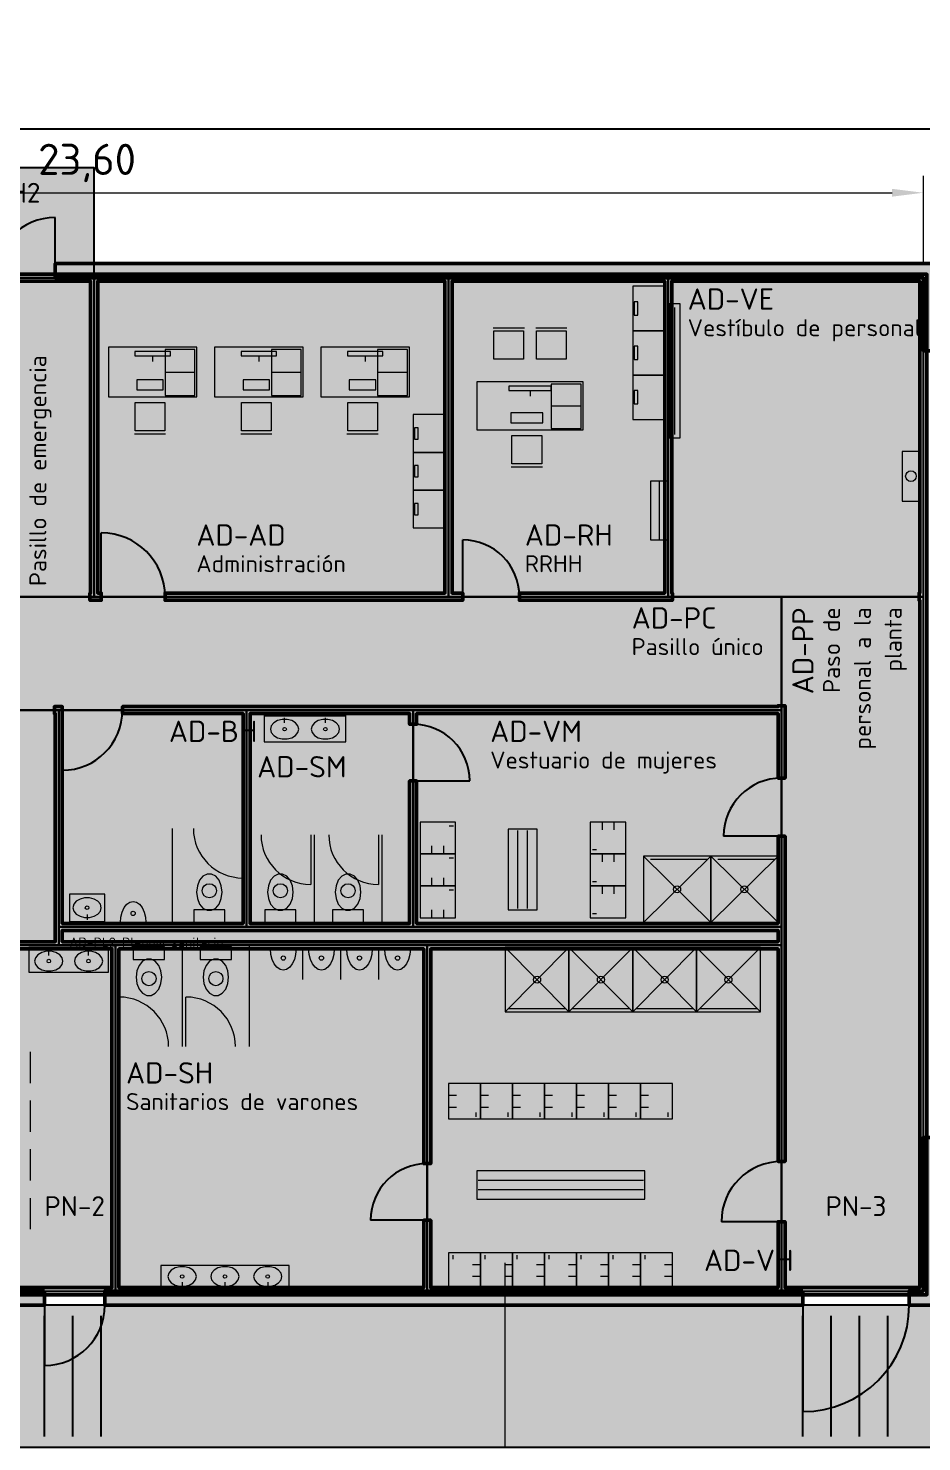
# Model space of a CAD drawing. Header units: millimetres. Extents: x 0 to 1189, y 0 to 841.
# Drawn here: x 404.4 to 467.4, y 609.9 to 709.6 of the extents above; entities that cross this region are included whole.
import ezdxf
from ezdxf.enums import TextEntityAlignment as Align

# ---------------------------------------------------------------- set-up
doc = ezdxf.new("R2010")
doc.units = ezdxf.units.MM
doc.linetypes.add('IRAM-E-TRAZOS', pattern=[5, 4, -1])
doc.linetypes.add('IRAM-F-TRAZO-PUNTO', pattern=[20, 15, -2, 1, -2])
for name, color, linetype, lineweight in [('A-ABERTURA', 7, 'CONTINUOUS', 25), ('A-COLUMNA', 7, 'CONTINUOUS', 50), ('A-COTA', 7, 'CONTINUOUS', 18), ('A-EJE', 1, 'IRAM-F-TRAZO-PUNTO', 18), ('A-EQUIPO-FINO', 8, 'CONTINUOUS', 13), ('A-EQUIPO-OCULTO', 8, 'IRAM-E-TRAZOS', 13), ('A-EQUIPO-RELLENO', 9, 'CONTINUOUS', 13), ('A-EXTERIOR', 8, 'CONTINUOUS', 25), ('A-MURO', 7, 'CONTINUOUS', 50), ('A-RELLENO', 9, 'CONTINUOUS', 13), ('A-SECTOR', 1, 'CONTINUOUS', 25), ('A-SECTOR-TXT', 1, 'CONTINUOUS', 25), ('A-TABIQUE', 7, 'CONTINUOUS', 50), ('A-TEXTO', 7, 'CONTINUOUS', 18)]:
    doc.layers.add(name, color=color, linetype=linetype, lineweight=lineweight)
doc.layers.add('A-MOBILIARIO', color=8, linetype='CONTINUOUS', lineweight=18, true_color=0x50505a)
doc.layers.add('A-SENDA', color=2, linetype='CONTINUOUS', lineweight=25, true_color=0xd7a500)
doc.styles.add('ISO3098', font='isocpeur.ttf')
doc.dimstyles.new('FLAMA-IRAM', dxfattribs={"dimtxt": 3.5, "dimasz": 3.5, "dimexe": 2, "dimexo": 1.5, "dimgap": 1, "dimtad": 1, "dimdec": 1, "dimtxsty": 'ISO3098', "dimblk": 'IRAM_FLECHA', "dimblk1": 'IRAM_FLECHA', "dimblk2": 'IRAM_FLECHA', "dimcen": 2.5, "dimclrd": 3, "dimclre": 3, "dimclrt": 3, "dimazin": 3, "dimtfac": 1, "dimtmove": 0, "dimatfit": 3, "dimlwd": 18, "dimlwe": 18})

# ---------------------------------------------------------------- blocks, each defined once
blk = doc.blocks.new('IRAM_FLECHA')
blk.add_solid([(0, 0), (-1, 0.125), (-1, -0.125)])

msp = doc.modelspace()

# ---------------------------------------------------------------- hatches: boundary and pattern name
at = {"layer": 'A-COLUMNA', "true_color": 0x000000}
h = msp.add_hatch(color=7, dxfattribs=at)
h.dxf.hatch_style = 1
h.paths.add_polyline_path([(437, 618.5), (439, 618.5), (439, 620.5), (437, 620.5)])
at = {"layer": 'A-EQUIPO-RELLENO', "true_color": 0xeeeeee}
h = msp.add_hatch(color=7, dxfattribs=at)
h.dxf.hatch_style = 1
h.paths.add_polyline_path([(447, 691.4), (447, 688.267), (449.25, 688.267), (449.25, 691.4)])
at = {"layer": 'A-EQUIPO-RELLENO', "true_color": 0xffffff}
h = msp.add_hatch(color=7, dxfattribs=at)
h.dxf.hatch_style = 1
h.paths.add_polyline_path([(450.35, 680.7), (450.35, 690.15), (449.6, 690.15), (449.6, 680.7)])
at = {"layer": 'A-EQUIPO-RELLENO', "true_color": 0xd6e2f0}
h = msp.add_hatch(color=7, dxfattribs=at)
h.dxf.hatch_style = 1
h.paths.add_polyline_path([(437.2, 688.25), (439.3, 688.25), (439.3, 686.25), (437.2, 686.25)])
h = msp.add_hatch(color=7, dxfattribs=at)
h.dxf.hatch_style = 1
h.paths.add_polyline_path([(440.2, 688.25), (442.3, 688.25), (442.3, 686.25), (440.2, 686.25)])
at = {"layer": 'A-EQUIPO-RELLENO', "true_color": 0xeeeeee}
h = msp.add_hatch(color=7, dxfattribs=at)
h.dxf.hatch_style = 1
h.paths.add_polyline_path([(447, 688.267), (447, 685.133), (449.25, 685.133), (449.25, 688.267)])
at = {"layer": 'A-EQUIPO-RELLENO', "true_color": 0xeedec0}
h = msp.add_hatch(color=7, dxfattribs=at)
h.dxf.hatch_style = 1
h.paths.add_polyline_path([(410, 683.6), (416.25, 683.6), (416.25, 687.1), (410, 687.1)])
h = msp.add_hatch(color=7, dxfattribs=at)
h.dxf.hatch_style = 1
h.paths.add_polyline_path([(417.5, 683.6), (423.75, 683.6), (423.75, 687.1), (417.5, 687.1)])
h = msp.add_hatch(color=7, dxfattribs=at)
h.dxf.hatch_style = 1
h.paths.add_polyline_path([(425, 683.6), (431.25, 683.6), (431.25, 687.1), (425, 687.1)])
h = msp.add_hatch(color=7, dxfattribs=at)
h.dxf.hatch_style = 1
h.paths.add_polyline_path([(436, 681.267), (443.5, 681.267), (443.5, 684.65), (436, 684.65)])
at = {"layer": 'A-EQUIPO-RELLENO', "true_color": 0xeeeeee}
h = msp.add_hatch(color=7, dxfattribs=at)
h.dxf.hatch_style = 1
h.paths.add_polyline_path([(447, 685.133), (447, 682), (449.25, 682), (449.25, 685.133)])
at = {"layer": 'A-EQUIPO-RELLENO', "true_color": 0xd6e2f0}
h = msp.add_hatch(color=7, dxfattribs=at)
h.dxf.hatch_style = 1
h.paths.add_polyline_path([(413.988, 681.2), (411.887, 681.2), (411.887, 683.2), (413.988, 683.2)])
h = msp.add_hatch(color=7, dxfattribs=at)
h.dxf.hatch_style = 1
h.paths.add_polyline_path([(421.488, 681.2), (419.387, 681.2), (419.387, 683.2), (421.488, 683.2)])
h = msp.add_hatch(color=7, dxfattribs=at)
h.dxf.hatch_style = 1
h.paths.add_polyline_path([(428.988, 681.2), (426.887, 681.2), (426.887, 683.2), (428.988, 683.2)])
at = {"layer": 'A-EQUIPO-RELLENO', "true_color": 0xeeeeee}
h = msp.add_hatch(color=7, dxfattribs=at)
h.dxf.hatch_style = 1
h.paths.add_polyline_path([(431.5, 682.35), (431.5, 679.683), (433.7, 679.683), (433.7, 682.35)])
at = {"layer": 'A-EQUIPO-RELLENO', "true_color": 0xd6e2f0}
h = msp.add_hatch(color=7, dxfattribs=at)
h.dxf.hatch_style = 1
h.paths.add_polyline_path([(440.575, 678.868), (438.475, 678.868), (438.475, 680.868), (440.575, 680.868)])
at = {"layer": 'A-EQUIPO-RELLENO', "true_color": 0xeeeeee}
h = msp.add_hatch(color=7, dxfattribs=at)
h.dxf.hatch_style = 1
h.paths.add_polyline_path([(431.5, 679.683), (431.5, 677.017), (433.7, 677.017), (433.7, 679.683)])
at = {"layer": 'A-EQUIPO-RELLENO', "true_color": 0xcdd0d4}
h = msp.add_hatch(color=7, dxfattribs=at)
h.dxf.hatch_style = 1
h.paths.add_polyline_path([(466, 679.75), (466, 676.25), (467.25, 676.25), (467.25, 679.75)])
at = {"layer": 'A-EQUIPO-RELLENO', "true_color": 0xeeeeee}
h = msp.add_hatch(color=7, dxfattribs=at)
h.dxf.hatch_style = 1
h.paths.add_polyline_path([(449.5, 673.5), (449.5, 677.65), (448.25, 677.65), (448.25, 673.5)])
h = msp.add_hatch(color=7, dxfattribs=at)
h.dxf.hatch_style = 1
h.paths.add_polyline_path([(431.5, 677.017), (431.5, 674.35), (433.7, 674.35), (433.7, 677.017)])
at = {"layer": 'A-EQUIPO-RELLENO', "true_color": 0xf8f8fc}
h = msp.add_hatch(color=7, dxfattribs=at)
h.dxf.hatch_style = 1
h.paths.add_polyline_path([(421, 659.25), (426.75, 659.25), (426.75, 661.25), (421, 661.25)])
at = {"layer": 'A-EQUIPO-RELLENO', "true_color": 0xeeeeee}
h = msp.add_hatch(color=7, dxfattribs=at)
h.dxf.hatch_style = 1
h.paths.add_polyline_path([(434.5, 651.35), (434.5, 653.6), (432, 653.6), (432, 651.35)])
h = msp.add_hatch(color=7, dxfattribs=at)
h.dxf.hatch_style = 1
h.paths.add_polyline_path([(444, 653.6), (444, 651.35), (446.5, 651.35), (446.5, 653.6)])
at = {"layer": 'A-EQUIPO-RELLENO', "true_color": 0xeedec0}
h = msp.add_hatch(color=7, dxfattribs=at)
h.dxf.hatch_style = 1
h.paths.add_polyline_path([(440.25, 647.4), (440.25, 653.1), (438.2, 653.1), (438.2, 647.4)])
at = {"layer": 'A-EQUIPO-RELLENO', "true_color": 0xeeeeee}
h = msp.add_hatch(color=7, dxfattribs=at)
h.dxf.hatch_style = 1
h.paths.add_polyline_path([(434.5, 649.1), (434.5, 651.35), (432, 651.35), (432, 649.1)])
h = msp.add_hatch(color=7, dxfattribs=at)
h.dxf.hatch_style = 1
h.paths.add_polyline_path([(444, 651.35), (444, 649.1), (446.5, 649.1), (446.5, 651.35)])
at = {"layer": 'A-EQUIPO-RELLENO', "true_color": 0xc8e1fa}
h = msp.add_hatch(color=7, dxfattribs=at)
h.dxf.hatch_style = 1
h.paths.add_polyline_path([(452.5, 651.2), (447.75, 651.2), (447.75, 646.5), (452.5, 646.5)])
h = msp.add_hatch(color=7, dxfattribs=at)
h.dxf.hatch_style = 1
h.paths.add_polyline_path([(457.25, 651.2), (452.5, 651.2), (452.5, 646.5), (457.25, 646.5)])
at = {"layer": 'A-EQUIPO-RELLENO', "true_color": 0xf8f8fc}
h = msp.add_hatch(color=7, dxfattribs=at)
h.dxf.hatch_style = 1
h.paths.add_polyline_path([(416.225, 648.65), (416.279, 648.205), (416.436, 647.814), (416.675, 647.524), (416.969, 647.37), (417.281, 647.37), (417.575, 647.524), (417.814, 647.814), (417.971, 648.205), (418.025, 648.65), (417.971, 649.095), (417.814, 649.486), (417.575, 649.776), (417.281, 649.93), (416.969, 649.93), (416.675, 649.776), (416.436, 649.486), (416.279, 649.095), (416.225, 648.65)])
h = msp.add_hatch(color=7, dxfattribs=at)
h.dxf.hatch_style = 1
h.paths.add_polyline_path([(421.237, 648.65), (421.292, 648.205), (421.448, 647.814), (421.688, 647.524), (421.981, 647.37), (422.294, 647.37), (422.588, 647.524), (422.827, 647.814), (422.983, 648.205), (423.037, 648.65), (422.983, 649.095), (422.827, 649.486), (422.588, 649.776), (422.294, 649.93), (421.981, 649.93), (421.688, 649.776), (421.448, 649.486), (421.292, 649.095), (421.237, 648.65)])
h = msp.add_hatch(color=7, dxfattribs=at)
h.dxf.hatch_style = 1
h.paths.add_polyline_path([(426.013, 648.65), (426.067, 648.205), (426.223, 647.814), (426.462, 647.524), (426.756, 647.37), (427.069, 647.37), (427.362, 647.524), (427.602, 647.814), (427.758, 648.205), (427.812, 648.65), (427.758, 649.095), (427.602, 649.486), (427.362, 649.776), (427.069, 649.93), (426.756, 649.93), (426.462, 649.776), (426.223, 649.486), (426.067, 649.095), (426.013, 648.65)])
h = msp.add_hatch(color=7, dxfattribs=at)
h.dxf.hatch_style = 1
h.paths.add_polyline_path([(409.75, 648.5), (407.25, 648.5), (407.25, 646.4), (409.75, 646.4)])
at = {"layer": 'A-EQUIPO-RELLENO', "true_color": 0xeeeeee}
h = msp.add_hatch(color=7, dxfattribs=at)
h.dxf.hatch_style = 1
h.paths.add_polyline_path([(434.5, 646.85), (434.5, 649.1), (432, 649.1), (432, 646.85)])
h = msp.add_hatch(color=7, dxfattribs=at)
h.dxf.hatch_style = 1
h.paths.add_polyline_path([(444, 649.1), (444, 646.85), (446.5, 646.85), (446.5, 649.1)])
at = {"layer": 'A-EQUIPO-RELLENO', "true_color": 0xf8f8fc}
h = msp.add_hatch(color=7, dxfattribs=at)
h.dxf.hatch_style = 1
h.paths.add_polyline_path([(410.85, 646.5), (410.881, 646.888), (410.971, 647.25), (411.114, 647.561), (411.3, 647.799), (411.517, 647.949), (411.75, 648), (411.983, 647.949), (412.2, 647.799), (412.386, 647.561), (412.529, 647.25), (412.619, 646.888), (412.65, 646.5)])
h = msp.add_hatch(color=7, dxfattribs=at)
h.dxf.hatch_style = 1
h.paths.add_polyline_path([(418.225, 647.4), (416.025, 647.4), (416.025, 646.5), (418.225, 646.5)])
h = msp.add_hatch(color=7, dxfattribs=at)
h.dxf.hatch_style = 1
h.paths.add_polyline_path([(423.238, 647.4), (421.038, 647.4), (421.038, 646.5), (423.238, 646.5)])
h = msp.add_hatch(color=7, dxfattribs=at)
h.dxf.hatch_style = 1
h.paths.add_polyline_path([(428.012, 647.4), (425.812, 647.4), (425.812, 646.5), (428.012, 646.5)])
h = msp.add_hatch(color=7, dxfattribs=at)
h.dxf.hatch_style = 1
h.paths.add_polyline_path([(404.4, 643), (410, 643), (410, 644.75), (404.4, 644.75)])
h = msp.add_hatch(color=7, dxfattribs=at)
h.dxf.hatch_style = 1
h.paths.add_polyline_path([(411.762, 643.9), (413.963, 643.9), (413.963, 644.8), (411.762, 644.8)])
h = msp.add_hatch(color=7, dxfattribs=at)
h.dxf.hatch_style = 1
h.paths.add_polyline_path([(416.488, 643.9), (418.688, 643.9), (418.688, 644.8), (416.488, 644.8)])
h = msp.add_hatch(color=7, dxfattribs=at)
h.dxf.hatch_style = 1
h.paths.add_polyline_path([(423.244, 644.65), (423.213, 644.262), (423.123, 643.9), (422.98, 643.589), (422.794, 643.351), (422.577, 643.201), (422.344, 643.15), (422.111, 643.201), (421.894, 643.351), (421.707, 643.589), (421.564, 643.9), (421.474, 644.262), (421.444, 644.65)])
h = msp.add_hatch(color=7, dxfattribs=at)
h.dxf.hatch_style = 1
h.paths.add_polyline_path([(425.931, 644.65), (425.901, 644.262), (425.811, 643.9), (425.668, 643.589), (425.481, 643.351), (425.264, 643.201), (425.031, 643.15), (424.798, 643.201), (424.581, 643.351), (424.395, 643.589), (424.252, 643.9), (424.162, 644.262), (424.131, 644.65)])
h = msp.add_hatch(color=7, dxfattribs=at)
h.dxf.hatch_style = 1
h.paths.add_polyline_path([(428.619, 644.65), (428.588, 644.262), (428.498, 643.9), (428.355, 643.589), (428.169, 643.351), (427.952, 643.201), (427.719, 643.15), (427.486, 643.201), (427.269, 643.351), (427.082, 643.589), (426.939, 643.9), (426.849, 644.262), (426.819, 644.65)])
h = msp.add_hatch(color=7, dxfattribs=at)
h.dxf.hatch_style = 1
h.paths.add_polyline_path([(431.306, 644.65), (431.276, 644.262), (431.186, 643.9), (431.043, 643.589), (430.856, 643.351), (430.639, 643.201), (430.406, 643.15), (430.173, 643.201), (429.956, 643.351), (429.77, 643.589), (429.627, 643.9), (429.537, 644.262), (429.506, 644.65)])
at = {"layer": 'A-EQUIPO-RELLENO', "true_color": 0xc8e1fa}
h = msp.add_hatch(color=7, dxfattribs=at)
h.dxf.hatch_style = 1
h.paths.add_polyline_path([(438, 640.2), (442.5, 640.2), (442.5, 644.75), (438, 644.75)])
h = msp.add_hatch(color=7, dxfattribs=at)
h.dxf.hatch_style = 1
h.paths.add_polyline_path([(442.5, 640.2), (447, 640.2), (447, 644.75), (442.5, 644.75)])
h = msp.add_hatch(color=7, dxfattribs=at)
h.dxf.hatch_style = 1
h.paths.add_polyline_path([(447, 640.2), (451.5, 640.2), (451.5, 644.75), (447, 644.75)])
h = msp.add_hatch(color=7, dxfattribs=at)
h.dxf.hatch_style = 1
h.paths.add_polyline_path([(451.5, 640.2), (456, 640.2), (456, 644.75), (451.5, 644.75)])
at = {"layer": 'A-EQUIPO-RELLENO', "true_color": 0xf8f8fc}
h = msp.add_hatch(color=7, dxfattribs=at)
h.dxf.hatch_style = 1
h.paths.add_polyline_path([(413.763, 642.65), (413.708, 643.095), (413.552, 643.486), (413.312, 643.776), (413.019, 643.93), (412.706, 643.93), (412.413, 643.776), (412.173, 643.486), (412.017, 643.095), (411.963, 642.65), (412.017, 642.205), (412.173, 641.814), (412.413, 641.524), (412.706, 641.37), (413.019, 641.37), (413.312, 641.524), (413.552, 641.814), (413.708, 642.205), (413.763, 642.65)])
h = msp.add_hatch(color=7, dxfattribs=at)
h.dxf.hatch_style = 1
h.paths.add_polyline_path([(418.488, 642.65), (418.433, 643.095), (418.277, 643.486), (418.038, 643.776), (417.744, 643.93), (417.431, 643.93), (417.138, 643.776), (416.898, 643.486), (416.742, 643.095), (416.688, 642.65), (416.742, 642.205), (416.898, 641.814), (417.138, 641.524), (417.431, 641.37), (417.744, 641.37), (418.038, 641.524), (418.277, 641.814), (418.433, 642.205), (418.488, 642.65)])
at = {"layer": 'A-EQUIPO-RELLENO', "true_color": 0xeeeeee}
h = msp.add_hatch(color=7, dxfattribs=at)
h.dxf.hatch_style = 1
h.paths.add_polyline_path([(434, 632.65), (436.257, 632.65), (436.257, 635.15), (434, 635.15)])
h = msp.add_hatch(color=7, dxfattribs=at)
h.dxf.hatch_style = 1
h.paths.add_polyline_path([(436.257, 632.65), (438.514, 632.65), (438.514, 635.15), (436.257, 635.15)])
h = msp.add_hatch(color=7, dxfattribs=at)
h.dxf.hatch_style = 1
h.paths.add_polyline_path([(438.514, 632.65), (440.771, 632.65), (440.771, 635.15), (438.514, 635.15)])
h = msp.add_hatch(color=7, dxfattribs=at)
h.dxf.hatch_style = 1
h.paths.add_polyline_path([(440.771, 632.65), (443.029, 632.65), (443.029, 635.15), (440.771, 635.15)])
h = msp.add_hatch(color=7, dxfattribs=at)
h.dxf.hatch_style = 1
h.paths.add_polyline_path([(443.029, 632.65), (445.286, 632.65), (445.286, 635.15), (443.029, 635.15)])
h = msp.add_hatch(color=7, dxfattribs=at)
h.dxf.hatch_style = 1
h.paths.add_polyline_path([(445.286, 632.65), (447.543, 632.65), (447.543, 635.15), (445.286, 635.15)])
h = msp.add_hatch(color=7, dxfattribs=at)
h.dxf.hatch_style = 1
h.paths.add_polyline_path([(447.543, 632.65), (449.8, 632.65), (449.8, 635.15), (447.543, 635.15)])
at = {"layer": 'A-EQUIPO-RELLENO', "true_color": 0xeedec0}
h = msp.add_hatch(color=7, dxfattribs=at)
h.dxf.hatch_style = 1
h.paths.add_polyline_path([(436, 627), (447.85, 627), (447.85, 629), (436, 629)])
at = {"layer": 'A-EQUIPO-RELLENO', "true_color": 0xeeeeee}
h = msp.add_hatch(color=7, dxfattribs=at)
h.dxf.hatch_style = 1
h.paths.add_polyline_path([(436.257, 623.2), (434, 623.2), (434, 620.7), (436.257, 620.7)])
h = msp.add_hatch(color=7, dxfattribs=at)
h.dxf.hatch_style = 1
h.paths.add_polyline_path([(438.514, 623.2), (436.257, 623.2), (436.257, 620.7), (438.514, 620.7)])
h = msp.add_hatch(color=7, dxfattribs=at)
h.dxf.hatch_style = 1
h.paths.add_polyline_path([(440.771, 623.2), (438.514, 623.2), (438.514, 620.7), (440.771, 620.7)])
h = msp.add_hatch(color=7, dxfattribs=at)
h.dxf.hatch_style = 1
h.paths.add_polyline_path([(443.029, 623.2), (440.771, 623.2), (440.771, 620.7), (443.029, 620.7)])
h = msp.add_hatch(color=7, dxfattribs=at)
h.dxf.hatch_style = 1
h.paths.add_polyline_path([(445.286, 623.2), (443.029, 623.2), (443.029, 620.7), (445.286, 620.7)])
h = msp.add_hatch(color=7, dxfattribs=at)
h.dxf.hatch_style = 1
h.paths.add_polyline_path([(447.543, 623.2), (445.286, 623.2), (445.286, 620.7), (447.543, 620.7)])
h = msp.add_hatch(color=7, dxfattribs=at)
h.dxf.hatch_style = 1
h.paths.add_polyline_path([(449.8, 623.2), (447.543, 623.2), (447.543, 620.7), (449.8, 620.7)])
at = {"layer": 'A-EQUIPO-RELLENO', "true_color": 0xf8f8fc}
h = msp.add_hatch(color=7, dxfattribs=at)
h.dxf.hatch_style = 1
h.paths.add_polyline_path([(422.75, 622.3), (413.7, 622.3), (413.7, 620.6), (422.75, 620.6)])
at = {"layer": 'A-EXTERIOR', "true_color": 0xfafafa}
h = msp.add_hatch(color=7, dxfattribs=at)
h.dxf.hatch_style = 1
h.paths.add_polyline_path([(382, 692), (409, 692), (409, 699.75), (382, 699.75)])
at = {"layer": 'A-MURO', "true_color": 0x464646}
h = msp.add_hatch(color=7, dxfattribs=at)
h.dxf.hatch_style = 1
h.paths.add_polyline_path([(468.5, 693), (468.5, 686.85), (467.5, 686.85), (467.5, 692), (406.25, 692), (406.25, 693)])
h = msp.add_hatch(color=7, dxfattribs=at)
h.dxf.hatch_style = 1
h.paths.add_polyline_path([(468.5, 620.5), (478.5, 620.5), (478.5, 619.5), (466.5, 619.5), (466.5, 620.5), (467.5, 620.5), (467.5, 631.35), (468.5, 631.35)])
h = msp.add_hatch(color=7, dxfattribs=at)
h.dxf.hatch_style = 1
h.paths.add_polyline_path([(405.5, 620.5), (405.5, 619.5), (370, 619.5), (370, 620.5)])
h = msp.add_hatch(color=7, dxfattribs=at)
h.dxf.hatch_style = 1
h.paths.add_polyline_path([(459, 620.5), (459, 619.5), (409.75, 619.5), (409.75, 620.5)])
at = {"layer": 'A-RELLENO', "true_color": 0xfafafa}
h = msp.add_hatch(color=7, dxfattribs=at)
h.dxf.hatch_style = 1
h.paths.add_polyline_path([(401.5, 669.5), (409, 669.5), (409, 692), (401.5, 692)])
at = {"layer": 'A-RELLENO', "true_color": 0xe2ecf8}
h = msp.add_hatch(color=7, dxfattribs=at)
h.dxf.hatch_style = 1
h.paths.add_polyline_path([(409, 669.5), (434, 669.5), (434, 692), (409, 692)])
h = msp.add_hatch(color=7, dxfattribs=at)
h.dxf.hatch_style = 1
h.paths.add_polyline_path([(434, 669.5), (449.5, 669.5), (449.5, 692), (434, 692)])
at = {"layer": 'A-RELLENO', "true_color": 0xfafafa}
h = msp.add_hatch(color=7, dxfattribs=at)
h.dxf.hatch_style = 1
h.paths.add_polyline_path([(449.5, 669.5), (467.5, 669.5), (467.5, 692), (449.5, 692)])
h = msp.add_hatch(color=7, dxfattribs=at)
h.dxf.hatch_style = 1
h.paths.add_polyline_path([(349.5, 661.5), (457.5, 661.5), (457.5, 669.5), (349.5, 669.5)])
h = msp.add_hatch(color=7, dxfattribs=at)
h.dxf.hatch_style = 1
h.paths.add_polyline_path([(457.5, 620.5), (467.5, 620.5), (467.5, 669.5), (457.5, 669.5)])
h = msp.add_hatch(color=7, dxfattribs=at)
h.dxf.hatch_style = 1
h.paths.add_polyline_path([(397.5, 644.9), (406.5, 644.9), (406.5, 661.5), (397.5, 661.5)])
at = {"layer": 'A-RELLENO', "true_color": 0xece4f6}
h = msp.add_hatch(color=7, dxfattribs=at)
h.dxf.hatch_style = 1
h.paths.add_polyline_path([(406.5, 646.2), (419.75, 646.2), (419.75, 661.5), (406.5, 661.5)])
h = msp.add_hatch(color=7, dxfattribs=at)
h.dxf.hatch_style = 1
h.paths.add_polyline_path([(419.75, 646.2), (431.5, 646.2), (431.5, 661.5), (419.75, 661.5)])
h = msp.add_hatch(color=7, dxfattribs=at)
h.dxf.hatch_style = 1
h.paths.add_polyline_path([(431.5, 646.2), (457.5, 646.2), (457.5, 661.5), (431.5, 661.5)])
h = msp.add_hatch(color=7, dxfattribs=at)
h.dxf.hatch_style = 1
h.paths.add_polyline_path([(406.5, 644.9), (457.5, 644.9), (457.5, 646.2), (406.5, 646.2)])
at = {"layer": 'A-RELLENO', "true_color": 0xe2ecf8}
h = msp.add_hatch(color=7, dxfattribs=at)
h.dxf.hatch_style = 1
h.paths.add_polyline_path([(370.5, 620.5), (410.5, 620.5), (410.5, 644.9), (370.5, 644.9)])
at = {"layer": 'A-RELLENO', "true_color": 0xece4f6}
h = msp.add_hatch(color=7, dxfattribs=at)
h.dxf.hatch_style = 1
h.paths.add_polyline_path([(410.5, 620.5), (432.5, 620.5), (432.5, 644.9), (410.5, 644.9)])
h = msp.add_hatch(color=7, dxfattribs=at)
h.dxf.hatch_style = 1
h.paths.add_polyline_path([(432.5, 620.5), (457.5, 620.5), (457.5, 644.9), (432.5, 644.9)])
at = {"layer": 'A-RELLENO', "true_color": 0xfff4b4}
h = msp.add_hatch(color=7, dxfattribs=at)
h.dxf.hatch_style = 1
h.paths.add_polyline_path([(242, 609.5), (502, 609.5), (502, 619.5), (242, 619.5)])
at = {"layer": 'A-TABIQUE', "true_color": 0x6e6e6e}
h = msp.add_hatch(color=7, dxfattribs=at)
h.dxf.hatch_style = 1
h.paths.add_polyline_path([(384, 692.25), (401.25, 692.25), (401.75, 692.25), (408.75, 692.25), (409.25, 692.25), (410.266, 692.25), (410.266, 691.75), (409.25, 691.75), (409.25, 669.75), (409.5, 669.75), (409.5, 669.25), (409.25, 669.25), (408.75, 669.25), (408.7, 669.25), (408.7, 669.75), (408.75, 669.75), (408.75, 691.75), (401.75, 691.75), (401.75, 669.75), (401.8, 669.75), (401.8, 669.25), (401.75, 669.25), (401.25, 669.25), (396.5, 669.25), (396.5, 669.75), (401.25, 669.75), (401.25, 691.75), (384, 691.75)])
h = msp.add_hatch(color=7, dxfattribs=at)
h.dxf.hatch_style = 1
h.paths.add_polyline_path([(410.266, 692.25), (433.75, 692.25), (434.25, 692.25), (449.25, 692.25), (449.75, 692.25), (467.75, 692.25), (467.75, 669.75), (467.75, 669.25), (467.75, 620.25), (457.75, 620.25), (457.25, 620.25), (432.75, 620.25), (432.25, 620.25), (410.75, 620.25), (410.266, 620.25), (410.266, 645.15), (410.75, 645.15), (432.25, 645.15), (432.75, 645.15), (457.25, 645.15), (457.25, 645.95), (431.75, 645.95), (431.25, 645.95), (420, 645.95), (419.5, 645.95), (410.266, 645.95), (410.266, 646.45), (419.5, 646.45), (419.5, 661.25), (411, 661.25), (411, 661.75), (419.5, 661.75), (420, 661.75), (431.25, 661.75), (431.75, 661.75), (457.25, 661.75), (457.25, 661.8), (457.75, 661.8), (457.75, 661.75), (457.75, 661.25), (457.75, 656.7), (457.25, 656.7), (457.25, 661.25), (431.75, 661.25), (431.75, 660.5), (431.25, 660.5), (431.25, 661.25), (420, 661.25), (420, 646.45), (431.25, 646.45), (431.25, 656.5), (431.75, 656.5), (431.75, 646.45), (457.25, 646.45), (457.25, 652.6), (457.75, 652.6), (457.75, 646.45), (457.75, 645.95), (457.75, 645.15), (457.75, 644.65), (457.75, 629.65), (457.25, 629.65), (457.25, 644.65), (432.75, 644.65), (432.75, 629.5), (432.25, 629.5), (432.25, 644.65), (410.75, 644.65), (410.75, 620.75), (432.25, 620.75), (432.25, 625.5), (432.75, 625.5), (432.75, 620.75), (457.25, 620.75), (457.25, 625.4), (457.75, 625.4), (457.75, 620.75), (467.25, 620.75), (467.25, 669.25), (467.2, 669.25), (467.2, 669.75), (467.25, 669.75), (467.25, 691.75), (449.75, 691.75), (449.75, 669.75), (449.8, 669.75), (449.8, 669.25), (449.75, 669.25), (449.25, 669.25), (439, 669.25), (439, 669.75), (449.25, 669.75), (449.25, 691.75), (434.25, 691.75), (434.25, 669.75), (435, 669.75), (435, 669.25), (434.25, 669.25), (433.75, 669.25), (414, 669.25), (414, 669.75), (433.75, 669.75), (433.75, 691.75), (410.266, 691.75)])
h = msp.add_hatch(color=7, dxfattribs=at)
h.dxf.hatch_style = 1
h.paths.add_polyline_path([(384, 620.75), (410.25, 620.75), (410.25, 644.65), (406.75, 644.65), (406.25, 644.65), (402.5, 644.65), (402.5, 645.15), (406.25, 645.15), (406.25, 645.95), (406.25, 646.45), (406.25, 661.25), (406.2, 661.25), (406.2, 661.75), (406.25, 661.75), (406.75, 661.75), (406.75, 661.75), (406.75, 661.25), (406.75, 661.25), (406.75, 646.45), (410.266, 646.45), (410.266, 645.95), (406.75, 645.95), (406.75, 645.15), (410.25, 645.15), (410.266, 645.15), (410.266, 620.25), (410.25, 620.25), (384, 620.25)])

# ---------------------------------------------------------------- linework, layer by layer
at = {"layer": 'A-ABERTURA'}
for p, q in [((406.25, 692), (406.25, 696.25)), ((409.5, 669.5), (409.5, 674)), ((435, 669.5), (435, 673.5)), ((406.75, 661.5), (406.75, 657.25)), ((431.5, 656.5), (435.5, 656.5)), ((457.5, 652.6), (453.4, 652.6)), ((432.5, 625.5), (428.5, 625.5)), ((457.5, 625.4), (453.25, 625.4)), ((405.5, 619.5), (405.5, 615.25)), ((459, 619.5), (459, 612))]:
    msp.add_line(p, q, dxfattribs=at)
for centre, radius, start, end in [((406.25, 692), 4.25, 90, 180), ((409.5, 669.5), 4.5, 0, 90), ((435, 669.5), 4, 0, 90), ((406.75, 661.5), 4.25, 270, 360), ((431.5, 656.5), 4, 0, 90), ((457.5, 652.6), 4.1, 90, 180), ((432.5, 625.5), 4, 90, 180), ((457.5, 625.4), 4.25, 90, 180), ((405.5, 619.5), 4.25, -90, 0), ((459, 619.5), 7.5, -90, 0)]:
    msp.add_arc(centre, radius, start, end, dxfattribs=at)
at = {"layer": 'A-EJE'}
for p, q in [((438, 369.5), (438, 622.5)), ((157, 619.5), (567, 619.5))]:
    msp.add_line(p, q, dxfattribs=at)
at = {"layer": 'A-EQUIPO-FINO'}
for p, q in [((449.975, 680.95), (449.975, 689.9)), ((414, 685.35), (416.1, 685.35)), ((421.5, 685.35), (423.6, 685.35)), ((429, 685.35), (431.1, 685.35)), ((441.25, 682.959), (443.35, 682.959)), ((448.875, 673.5), (448.875, 677.65)), ((421, 661.1), (426.75, 661.1)), ((422.438, 660.61), (422.438, 660.95)), ((425.312, 660.61), (425.312, 660.95)), ((434.35, 653.3), (434.05, 653.3)), ((444.833, 653.6), (444.833, 653.038)), ((445.667, 653.6), (445.667, 653.038)), ((419.5, 653.15), (419.5, 649.65)), ((424.275, 652.7), (424.275, 649.2)), ((429.05, 652.7), (429.05, 649.2)), ((438.897, 647.5), (438.897, 653)), ((439.574, 647.5), (439.574, 653)), ((432.833, 651.35), (432.833, 651.913)), ((433.667, 651.35), (433.667, 651.913)), ((444.15, 651.65), (444.45, 651.65)), ((444.833, 651.35), (444.833, 650.787)), ((445.667, 651.35), (445.667, 650.787)), ((434.35, 651.05), (434.05, 651.05)), ((452.5, 651.2), (447.75, 646.5)), ((452.5, 646.5), (447.75, 651.2)), ((457.25, 651.2), (452.5, 646.5)), ((457.25, 646.5), (452.5, 651.2)), ((432.833, 649.1), (432.833, 649.663)), ((433.667, 649.1), (433.667, 649.663)), ((444.15, 649.4), (444.45, 649.4)), ((434.35, 648.8), (434.05, 648.8)), ((444.833, 649.1), (444.833, 648.538)), ((445.667, 649.1), (445.667, 648.538)), ((432.833, 646.85), (432.833, 647.412)), ((433.667, 646.85), (433.667, 647.412)), ((409.75, 646.55), (407.25, 646.55)), ((408.5, 647.072), (408.5, 646.7)), ((444.15, 647.15), (444.45, 647.15)), ((404.4, 644.6), (410, 644.6)), ((405.8, 644.19), (405.8, 644.45)), ((408.6, 644.19), (408.6, 644.45)), ((438, 640.2), (442.5, 644.75)), ((438, 644.75), (442.5, 640.2)), ((442.5, 640.2), (447, 644.75)), ((442.5, 644.75), (447, 640.2)), ((447, 640.2), (451.5, 644.75)), ((447, 644.75), (451.5, 640.2)), ((451.5, 640.2), (456, 644.75)), ((451.5, 644.75), (456, 640.2)), ((410.75, 637.75), (410.75, 641.25)), ((415.475, 637.75), (415.475, 641.25)), ((434, 634.317), (434.564, 634.317)), ((436.257, 634.317), (436.821, 634.317)), ((438.514, 634.317), (439.079, 634.317)), ((440.771, 634.317), (441.336, 634.317)), ((443.029, 634.317), (443.593, 634.317)), ((445.286, 634.317), (445.85, 634.317)), ((447.543, 634.317), (448.107, 634.317)), ((434, 633.483), (434.564, 633.483)), ((436.257, 633.483), (436.821, 633.483)), ((438.514, 633.483), (439.079, 633.483)), ((440.771, 633.483), (441.336, 633.483)), ((443.029, 633.483), (443.593, 633.483)), ((445.286, 633.483), (445.85, 633.483)), ((447.543, 633.483), (448.107, 633.483)), ((435.957, 632.8), (435.957, 633.1)), ((438.214, 632.8), (438.214, 633.1)), ((440.471, 632.8), (440.471, 633.1)), ((442.729, 632.8), (442.729, 633.1)), ((444.986, 632.8), (444.986, 633.1)), ((447.243, 632.8), (447.243, 633.1)), ((449.5, 632.8), (449.5, 633.1)), ((436.1, 628.32), (447.75, 628.32)), ((436.1, 627.66), (447.75, 627.66)), ((434.3, 623.05), (434.3, 622.75)), ((436.257, 622.367), (435.693, 622.367)), ((436.557, 623.05), (436.557, 622.75)), ((438.514, 622.367), (437.95, 622.367)), ((438.814, 623.05), (438.814, 622.75)), ((440.771, 622.367), (440.207, 622.367)), ((441.071, 623.05), (441.071, 622.75)), ((443.029, 622.367), (442.464, 622.367)), ((443.329, 623.05), (443.329, 622.75)), ((445.286, 622.367), (444.721, 622.367)), ((445.586, 623.05), (445.586, 622.75)), ((447.543, 622.367), (446.979, 622.367)), ((447.843, 623.05), (447.843, 622.75)), ((449.8, 622.367), (449.236, 622.367)), ((436.257, 621.533), (435.693, 621.533)), ((438.514, 621.533), (437.95, 621.533)), ((440.771, 621.533), (440.207, 621.533)), ((443.029, 621.533), (442.464, 621.533)), ((445.286, 621.533), (444.721, 621.533)), ((447.543, 621.533), (446.979, 621.533)), ((449.8, 621.533), (449.236, 621.533)), ((422.75, 620.75), (413.7, 620.75)), ((415.208, 621.144), (415.208, 620.9)), ((418.225, 621.144), (418.225, 620.9)), ((421.242, 621.144), (421.242, 620.9))]:
    msp.add_line(p, q, dxfattribs=at)
for points in [[(447.1, 690.303), (447.1, 689.363), (447.35, 689.363), (447.35, 690.303)], [(447.1, 687.17), (447.1, 686.23), (447.35, 686.23), (447.35, 687.17)], [(414, 683.7), (416.1, 683.7), (416.1, 686.95), (414, 686.95)], [(421.5, 683.7), (423.6, 683.7), (423.6, 686.95), (421.5, 686.95)], [(429, 683.7), (431.1, 683.7), (431.1, 686.95), (429, 686.95)], [(412, 684.1), (413.875, 684.1), (413.875, 684.8), (412, 684.8)], [(419.5, 684.1), (421.375, 684.1), (421.375, 684.8), (419.5, 684.8)], [(427, 684.1), (428.875, 684.1), (428.875, 684.8), (427, 684.8)], [(441.25, 681.368), (443.35, 681.368), (443.35, 684.5), (441.25, 684.5)], [(447.1, 684.037), (447.1, 683.097), (447.35, 683.097), (447.35, 684.037)], [(438.4, 681.767), (440.65, 681.767), (440.65, 682.467), (438.4, 682.467)], [(431.6, 681.417), (431.6, 680.617), (431.85, 680.617), (431.85, 681.417)], [(431.6, 678.75), (431.6, 677.95), (431.85, 677.95), (431.85, 678.75)], [(431.6, 676.083), (431.6, 675.283), (431.85, 675.283), (431.85, 676.083)]]:
    msp.add_lwpolyline(points, close=True, dxfattribs=at)
for centre, radius in [((466.625, 678), 0.375), ((422.438, 660.15), 0.125), ((425.312, 660.15), 0.125), ((417.125, 648.75), 0.5), ((422.138, 648.75), 0.5), ((426.913, 648.75), 0.5), ((450.125, 648.85), 0.25), ((454.875, 648.85), 0.25), ((408.5, 647.555), 0.125), ((411.75, 647.15), 0.15), ((405.8, 643.788), 0.125), ((408.6, 643.788), 0.125), ((422.344, 644), 0.15), ((425.031, 644), 0.15), ((427.719, 644), 0.15), ((430.406, 644), 0.15), ((412.863, 642.55), 0.5), ((417.588, 642.55), 0.5), ((440.25, 642.475), 0.25), ((444.75, 642.475), 0.25), ((449.25, 642.475), 0.25), ((453.75, 642.475), 0.25), ((415.208, 621.535), 0.125), ((418.225, 621.535), 0.125), ((421.242, 621.535), 0.125)]:
    msp.add_circle(centre, radius, dxfattribs=at)
for centre, start, end in [((419.5, 653.15), 180, 270), ((424.275, 652.7), 180, 270), ((429.05, 652.7), 180, 270), ((410.75, 637.75), 0, 90), ((415.475, 637.75), 0, 90)]:
    msp.add_arc(centre, 3.5, start, end, dxfattribs=at)
at = {"layer": 'A-EQUIPO-OCULTO'}
for p, q in [((452.25, 650.95), (448, 650.95)), ((457, 650.95), (452.75, 650.95)), ((438.25, 640.45), (442.25, 640.45)), ((442.75, 640.45), (446.75, 640.45)), ((447.25, 640.45), (451.25, 640.45)), ((451.75, 640.45), (455.75, 640.45))]:
    msp.add_line(p, q, dxfattribs=at)
at = {"layer": 'A-EXTERIOR'}
for points in [[(340.5, 702.5), (476.5, 702.5), (476.5, 729.5), (340.5, 729.5)], [(382, 692), (409, 692), (409, 699.75), (382, 699.75)]]:
    msp.add_lwpolyline(points, close=True, dxfattribs=at)
at = {"layer": 'A-MOBILIARIO'}
for p, q in [((439.35, 688.45), (437.15, 688.45)), ((442.35, 688.45), (440.15, 688.45)), ((413.125, 686.5), (413.125, 686.1)), ((420.625, 686.5), (420.625, 686.1)), ((428.125, 686.5), (428.125, 686.1)), ((439.75, 684.05), (439.75, 683.65)), ((411.837, 681), (414.038, 681)), ((419.337, 681), (421.538, 681)), ((426.837, 681), (429.038, 681)), ((438.425, 678.668), (440.625, 678.668)), ((414.5, 653.15), (414.5, 646.4)), ((419.75, 653.15), (419.75, 646.4)), ((419.75, 652.7), (419.75, 646.4)), ((424.525, 652.7), (424.525, 646.4)), ((424.525, 652.7), (424.525, 646.4)), ((429.3, 652.7), (429.3, 646.4)), ((410.5, 637.75), (410.5, 644.9)), ((415.225, 637.75), (415.225, 644.9)), ((415.225, 637.75), (415.225, 644.9)), ((419.95, 637.75), (419.95, 644.9)), ((423.688, 644.75), (423.688, 642.5)), ((426.375, 644.75), (426.375, 642.5)), ((429.062, 644.75), (429.062, 642.5)), ((404.5, 635.181), (404.5, 637.381)), ((404.5, 631.744), (404.5, 633.944)), ((404.5, 628.306), (404.5, 630.506)), ((404.5, 624.869), (404.5, 627.069))]:
    msp.add_line(p, q, dxfattribs=at)
for points in [[(447, 691.4), (447, 688.267), (449.25, 688.267), (449.25, 691.4)], [(450.35, 680.7), (450.35, 690.15), (449.6, 690.15), (449.6, 680.7)], [(437.2, 688.25), (439.3, 688.25), (439.3, 686.25), (437.2, 686.25)], [(440.2, 688.25), (442.3, 688.25), (442.3, 686.25), (440.2, 686.25)], [(447, 688.267), (447, 685.133), (449.25, 685.133), (449.25, 688.267)], [(410, 683.6), (416.25, 683.6), (416.25, 687.1), (410, 687.1)], [(411.875, 686.5), (414.375, 686.5), (414.375, 686.8), (411.875, 686.8)], [(417.5, 683.6), (423.75, 683.6), (423.75, 687.1), (417.5, 687.1)], [(419.375, 686.5), (421.875, 686.5), (421.875, 686.8), (419.375, 686.8)], [(425, 683.6), (431.25, 683.6), (431.25, 687.1), (425, 687.1)], [(426.875, 686.5), (429.375, 686.5), (429.375, 686.8), (426.875, 686.8)], [(436, 681.267), (443.5, 681.267), (443.5, 684.65), (436, 684.65)], [(438.25, 684.05), (441.25, 684.05), (441.25, 684.35), (438.25, 684.35)], [(447, 685.133), (447, 682), (449.25, 682), (449.25, 685.133)], [(413.988, 681.2), (411.887, 681.2), (411.887, 683.2), (413.988, 683.2)], [(421.488, 681.2), (419.387, 681.2), (419.387, 683.2), (421.488, 683.2)], [(428.988, 681.2), (426.887, 681.2), (426.887, 683.2), (428.988, 683.2)], [(431.5, 682.35), (431.5, 679.683), (433.7, 679.683), (433.7, 682.35)], [(440.575, 678.868), (438.475, 678.868), (438.475, 680.868), (440.575, 680.868)], [(431.5, 679.683), (431.5, 677.017), (433.7, 677.017), (433.7, 679.683)], [(466, 679.75), (466, 676.25), (467.25, 676.25), (467.25, 679.75)], [(449.5, 673.5), (449.5, 677.65), (448.25, 677.65), (448.25, 673.5)], [(431.5, 677.017), (431.5, 674.35), (433.7, 674.35), (433.7, 677.017)], [(421, 659.25), (426.75, 659.25), (426.75, 661.25), (421, 661.25)], [(423.438, 660.15), (423.377, 660.389), (423.204, 660.6), (422.938, 660.756), (422.611, 660.839), (422.264, 660.839), (421.938, 660.756), (421.671, 660.6), (421.498, 660.389), (421.437, 660.15), (421.498, 659.911), (421.671, 659.7), (421.938, 659.544), (422.264, 659.461), (422.611, 659.461), (422.938, 659.544), (423.204, 659.7), (423.377, 659.911), (423.438, 660.15)], [(426.313, 660.15), (426.252, 660.389), (426.079, 660.6), (425.812, 660.756), (425.486, 660.839), (425.139, 660.839), (424.812, 660.756), (424.546, 660.6), (424.373, 660.389), (424.312, 660.15), (424.373, 659.911), (424.546, 659.7), (424.812, 659.544), (425.139, 659.461), (425.486, 659.461), (425.812, 659.544), (426.079, 659.7), (426.252, 659.911), (426.313, 660.15)], [(434.5, 651.35), (434.5, 653.6), (432, 653.6), (432, 651.35)], [(444, 653.6), (444, 651.35), (446.5, 651.35), (446.5, 653.6)], [(440.25, 647.4), (440.25, 653.1), (438.2, 653.1), (438.2, 647.4)], [(434.5, 649.1), (434.5, 651.35), (432, 651.35), (432, 649.1)], [(444, 651.35), (444, 649.1), (446.5, 649.1), (446.5, 651.35)], [(452.5, 651.2), (447.75, 651.2), (447.75, 646.5), (452.5, 646.5)], [(457.25, 651.2), (452.5, 651.2), (452.5, 646.5), (457.25, 646.5)], [(416.225, 648.65), (416.279, 648.205), (416.436, 647.814), (416.675, 647.524), (416.969, 647.37), (417.281, 647.37), (417.575, 647.524), (417.814, 647.814), (417.971, 648.205), (418.025, 648.65), (417.971, 649.095), (417.814, 649.486), (417.575, 649.776), (417.281, 649.93), (416.969, 649.93), (416.675, 649.776), (416.436, 649.486), (416.279, 649.095), (416.225, 648.65)], [(421.237, 648.65), (421.292, 648.205), (421.448, 647.814), (421.688, 647.524), (421.981, 647.37), (422.294, 647.37), (422.588, 647.524), (422.827, 647.814), (422.983, 648.205), (423.037, 648.65), (422.983, 649.095), (422.827, 649.486), (422.588, 649.776), (422.294, 649.93), (421.981, 649.93), (421.688, 649.776), (421.448, 649.486), (421.292, 649.095), (421.237, 648.65)], [(426.013, 648.65), (426.067, 648.205), (426.223, 647.814), (426.462, 647.524), (426.756, 647.37), (427.069, 647.37), (427.362, 647.524), (427.602, 647.814), (427.758, 648.205), (427.812, 648.65), (427.758, 649.095), (427.602, 649.486), (427.362, 649.776), (427.069, 649.93), (426.756, 649.93), (426.462, 649.776), (426.223, 649.486), (426.067, 649.095), (426.013, 648.65)], [(409.75, 648.5), (407.25, 648.5), (407.25, 646.4), (409.75, 646.4)], [(407.5, 647.555), (407.56, 647.316), (407.734, 647.105), (408, 646.949), (408.326, 646.866), (408.674, 646.866), (409, 646.949), (409.266, 647.105), (409.44, 647.316), (409.5, 647.555), (409.44, 647.794), (409.266, 648.005), (409, 648.161), (408.674, 648.244), (408.326, 648.244), (408, 648.161), (407.734, 648.005), (407.56, 647.794), (407.5, 647.555)], [(434.5, 646.85), (434.5, 649.1), (432, 649.1), (432, 646.85)], [(444, 649.1), (444, 646.85), (446.5, 646.85), (446.5, 649.1)], [(410.85, 646.5), (410.881, 646.888), (410.971, 647.25), (411.114, 647.561), (411.3, 647.799), (411.517, 647.949), (411.75, 648), (411.983, 647.949), (412.2, 647.799), (412.386, 647.561), (412.529, 647.25), (412.619, 646.888), (412.65, 646.5)], [(418.225, 647.4), (416.025, 647.4), (416.025, 646.5), (418.225, 646.5)], [(423.238, 647.4), (421.038, 647.4), (421.038, 646.5), (423.238, 646.5)], [(428.012, 647.4), (425.812, 647.4), (425.812, 646.5), (428.012, 646.5)], [(404.4, 643), (410, 643), (410, 644.75), (404.4, 644.75)], [(406.8, 643.788), (406.74, 644.027), (406.566, 644.237), (406.3, 644.394), (405.974, 644.477), (405.626, 644.477), (405.3, 644.394), (405.034, 644.237), (404.86, 644.027), (404.8, 643.788), (404.86, 643.548), (405.034, 643.338), (405.3, 643.181), (405.626, 643.098), (405.974, 643.098), (406.3, 643.181), (406.566, 643.338), (406.74, 643.548), (406.8, 643.788)], [(409.6, 643.788), (409.54, 644.027), (409.366, 644.237), (409.1, 644.394), (408.774, 644.477), (408.426, 644.477), (408.1, 644.394), (407.834, 644.237), (407.66, 644.027), (407.6, 643.788), (407.66, 643.548), (407.834, 643.338), (408.1, 643.181), (408.426, 643.098), (408.774, 643.098), (409.1, 643.181), (409.366, 643.338), (409.54, 643.548), (409.6, 643.788)], [(411.762, 643.9), (413.963, 643.9), (413.963, 644.8), (411.762, 644.8)], [(416.488, 643.9), (418.688, 643.9), (418.688, 644.8), (416.488, 644.8)], [(423.244, 644.65), (423.213, 644.262), (423.123, 643.9), (422.98, 643.589), (422.794, 643.351), (422.577, 643.201), (422.344, 643.15), (422.111, 643.201), (421.894, 643.351), (421.707, 643.589), (421.564, 643.9), (421.474, 644.262), (421.444, 644.65)], [(425.931, 644.65), (425.901, 644.262), (425.811, 643.9), (425.668, 643.589), (425.481, 643.351), (425.264, 643.201), (425.031, 643.15), (424.798, 643.201), (424.581, 643.351), (424.395, 643.589), (424.252, 643.9), (424.162, 644.262), (424.131, 644.65)], [(428.619, 644.65), (428.588, 644.262), (428.498, 643.9), (428.355, 643.589), (428.169, 643.351), (427.952, 643.201), (427.719, 643.15), (427.486, 643.201), (427.269, 643.351), (427.082, 643.589), (426.939, 643.9), (426.849, 644.262), (426.819, 644.65)], [(431.306, 644.65), (431.276, 644.262), (431.186, 643.9), (431.043, 643.589), (430.856, 643.351), (430.639, 643.201), (430.406, 643.15), (430.173, 643.201), (429.956, 643.351), (429.77, 643.589), (429.627, 643.9), (429.537, 644.262), (429.506, 644.65)], [(438, 640.2), (442.5, 640.2), (442.5, 644.75), (438, 644.75)], [(442.5, 640.2), (447, 640.2), (447, 644.75), (442.5, 644.75)], [(447, 640.2), (451.5, 640.2), (451.5, 644.75), (447, 644.75)], [(451.5, 640.2), (456, 640.2), (456, 644.75), (451.5, 644.75)], [(413.763, 642.65), (413.708, 643.095), (413.552, 643.486), (413.312, 643.776), (413.019, 643.93), (412.706, 643.93), (412.413, 643.776), (412.173, 643.486), (412.017, 643.095), (411.963, 642.65), (412.017, 642.205), (412.173, 641.814), (412.413, 641.524), (412.706, 641.37), (413.019, 641.37), (413.312, 641.524), (413.552, 641.814), (413.708, 642.205), (413.763, 642.65)], [(418.488, 642.65), (418.433, 643.095), (418.277, 643.486), (418.038, 643.776), (417.744, 643.93), (417.431, 643.93), (417.138, 643.776), (416.898, 643.486), (416.742, 643.095), (416.688, 642.65), (416.742, 642.205), (416.898, 641.814), (417.138, 641.524), (417.431, 641.37), (417.744, 641.37), (418.038, 641.524), (418.277, 641.814), (418.433, 642.205), (418.488, 642.65)], [(434, 632.65), (436.257, 632.65), (436.257, 635.15), (434, 635.15)], [(436.257, 632.65), (438.514, 632.65), (438.514, 635.15), (436.257, 635.15)], [(438.514, 632.65), (440.771, 632.65), (440.771, 635.15), (438.514, 635.15)], [(440.771, 632.65), (443.029, 632.65), (443.029, 635.15), (440.771, 635.15)], [(443.029, 632.65), (445.286, 632.65), (445.286, 635.15), (443.029, 635.15)], [(445.286, 632.65), (447.543, 632.65), (447.543, 635.15), (445.286, 635.15)], [(447.543, 632.65), (449.8, 632.65), (449.8, 635.15), (447.543, 635.15)], [(436, 627), (447.85, 627), (447.85, 629), (436, 629)], [(436.257, 623.2), (434, 623.2), (434, 620.7), (436.257, 620.7)], [(438.514, 623.2), (436.257, 623.2), (436.257, 620.7), (438.514, 620.7)], [(440.771, 623.2), (438.514, 623.2), (438.514, 620.7), (440.771, 620.7)], [(443.029, 623.2), (440.771, 623.2), (440.771, 620.7), (443.029, 620.7)], [(445.286, 623.2), (443.029, 623.2), (443.029, 620.7), (445.286, 620.7)], [(447.543, 623.2), (445.286, 623.2), (445.286, 620.7), (447.543, 620.7)], [(449.8, 623.2), (447.543, 623.2), (447.543, 620.7), (449.8, 620.7)], [(422.75, 622.3), (413.7, 622.3), (413.7, 620.6), (422.75, 620.6)], [(414.208, 621.535), (414.269, 621.296), (414.442, 621.085), (414.708, 620.929), (415.035, 620.846), (415.382, 620.846), (415.708, 620.929), (415.974, 621.085), (416.148, 621.296), (416.208, 621.535), (416.148, 621.774), (415.974, 621.985), (415.708, 622.141), (415.382, 622.224), (415.035, 622.224), (414.708, 622.141), (414.442, 621.985), (414.269, 621.774), (414.208, 621.535)], [(417.225, 621.535), (417.285, 621.296), (417.459, 621.085), (417.725, 620.929), (418.051, 620.846), (418.399, 620.846), (418.725, 620.929), (418.991, 621.085), (419.165, 621.296), (419.225, 621.535), (419.165, 621.774), (418.991, 621.985), (418.725, 622.141), (418.399, 622.224), (418.051, 622.224), (417.725, 622.141), (417.459, 621.985), (417.285, 621.774), (417.225, 621.535)], [(420.242, 621.535), (420.302, 621.296), (420.476, 621.085), (420.742, 620.929), (421.068, 620.846), (421.415, 620.846), (421.742, 620.929), (422.008, 621.085), (422.181, 621.296), (422.242, 621.535), (422.181, 621.774), (422.008, 621.985), (421.742, 622.141), (421.415, 622.224), (421.068, 622.224), (420.742, 622.141), (420.476, 621.985), (420.302, 621.774), (420.242, 621.535)]]:
    msp.add_lwpolyline(points, close=True, dxfattribs=at)
at = {"layer": 'A-MURO'}
for points in [[(468.5, 693), (468.5, 686.85), (467.5, 686.85), (467.5, 692), (406.25, 692), (406.25, 693)], [(468.5, 620.5), (478.5, 620.5), (478.5, 619.5), (466.5, 619.5), (466.5, 620.5), (467.5, 620.5), (467.5, 631.35), (468.5, 631.35)], [(405.5, 620.5), (405.5, 619.5), (370, 619.5), (370, 620.5)], [(459, 620.5), (459, 619.5), (409.75, 619.5), (409.75, 620.5)]]:
    msp.add_lwpolyline(points, close=True, dxfattribs=at)
at = {"layer": 'A-SECTOR'}
for points in [[(401.5, 669.5), (409, 669.5), (409, 692), (401.5, 692)], [(409, 669.5), (434, 669.5), (434, 692), (409, 692)], [(434, 669.5), (449.5, 669.5), (449.5, 692), (434, 692)], [(449.5, 669.5), (467.5, 669.5), (467.5, 692), (449.5, 692)], [(349.5, 661.5), (457.5, 661.5), (457.5, 669.5), (349.5, 669.5)], [(457.5, 620.5), (467.5, 620.5), (467.5, 669.5), (457.5, 669.5)], [(397.5, 644.9), (406.5, 644.9), (406.5, 661.5), (397.5, 661.5)], [(406.5, 646.2), (419.75, 646.2), (419.75, 661.5), (406.5, 661.5)], [(419.75, 646.2), (431.5, 646.2), (431.5, 661.5), (419.75, 661.5)], [(431.5, 646.2), (457.5, 646.2), (457.5, 661.5), (431.5, 661.5)], [(406.5, 644.9), (457.5, 644.9), (457.5, 646.2), (406.5, 646.2)], [(370.5, 620.5), (410.5, 620.5), (410.5, 644.9), (370.5, 644.9)], [(410.5, 620.5), (432.5, 620.5), (432.5, 644.9), (410.5, 644.9)], [(432.5, 620.5), (457.5, 620.5), (457.5, 644.9), (432.5, 644.9)]]:
    msp.add_lwpolyline(points, close=True, dxfattribs=at)
at = {"layer": 'A-SENDA'}
for p, q in [((405.5, 610.25), (405.5, 618.75)), ((407.5, 610.25), (407.5, 618.75)), ((409.5, 610.25), (409.5, 618.75)), ((459, 610.25), (459, 618.75)), ((461, 610.25), (461, 618.75)), ((463, 610.25), (463, 618.75)), ((465, 610.25), (465, 618.75))]:
    msp.add_line(p, q, dxfattribs=at)
msp.add_lwpolyline([(242, 609.5), (502, 609.5), (502, 619.5), (242, 619.5)], close=True, dxfattribs=at)
at = {"layer": 'A-TABIQUE'}
for points in [[(349.25, 692.25), (376.25, 692.25), (376.75, 692.25), (401.25, 692.25), (401.75, 692.25), (408.75, 692.25), (409.25, 692.25), (433.75, 692.25), (434.25, 692.25), (449.25, 692.25), (449.75, 692.25), (467.75, 692.25), (467.75, 669.75), (467.75, 669.25), (467.75, 620.25), (457.75, 620.25), (457.25, 620.25), (432.75, 620.25), (432.25, 620.25), (410.75, 620.25), (410.25, 620.25), (370.75, 620.25), (370.25, 620.25), (349.25, 620.25)], [(402.5, 645.15), (406.25, 645.15), (406.25, 645.95), (406.25, 646.45), (406.25, 661.25), (406.2, 661.25), (406.2, 661.75), (406.25, 661.75), (406.75, 661.75), (406.75, 661.75), (406.75, 661.25), (406.75, 661.25), (406.75, 646.45), (419.5, 646.45), (419.5, 661.25), (411, 661.25), (411, 661.75), (419.5, 661.75), (420, 661.75), (431.25, 661.75), (431.75, 661.75), (457.25, 661.75), (457.25, 661.8), (457.75, 661.8), (457.75, 661.75), (457.75, 661.25), (457.75, 656.7), (457.25, 656.7), (457.25, 661.25), (431.75, 661.25), (431.75, 660.5), (431.25, 660.5), (431.25, 661.25), (420, 661.25), (420, 646.45), (431.25, 646.45), (431.25, 656.5), (431.75, 656.5), (431.75, 646.45), (457.25, 646.45), (457.25, 652.6), (457.75, 652.6), (457.75, 646.45), (457.75, 645.95), (457.75, 645.15), (457.75, 644.65), (457.75, 629.65), (457.25, 629.65), (457.25, 644.65), (432.75, 644.65), (432.75, 629.5), (432.25, 629.5), (432.25, 644.65), (410.75, 644.65), (410.75, 620.75), (432.25, 620.75), (432.25, 625.5), (432.75, 625.5), (432.75, 620.75), (457.25, 620.75), (457.25, 625.4), (457.75, 625.4), (457.75, 620.75), (467.25, 620.75), (467.25, 669.25), (467.2, 669.25), (467.2, 669.75), (467.25, 669.75), (467.25, 691.75), (449.75, 691.75), (449.75, 669.75), (449.8, 669.75), (449.8, 669.25), (449.75, 669.25), (449.25, 669.25), (439, 669.25), (439, 669.75), (449.25, 669.75), (449.25, 691.75), (434.25, 691.75), (434.25, 669.75), (435, 669.75), (435, 669.25), (434.25, 669.25), (433.75, 669.25), (414, 669.25), (414, 669.75), (433.75, 669.75), (433.75, 691.75), (409.25, 691.75), (409.25, 669.75), (409.5, 669.75), (409.5, 669.25), (409.25, 669.25), (408.75, 669.25), (408.7, 669.25), (408.7, 669.75), (408.75, 669.75), (408.75, 691.75), (401.75, 691.75)], [(370.75, 620.75), (410.25, 620.75), (410.25, 644.65), (406.75, 644.65), (406.25, 644.65), (402.5, 644.65)]]:
    msp.add_lwpolyline(points, dxfattribs=at)
msp.add_lwpolyline([(410.25, 645.15), (410.75, 645.15), (432.25, 645.15), (432.75, 645.15), (457.25, 645.15), (457.25, 645.95), (431.75, 645.95), (431.25, 645.95), (420, 645.95), (419.5, 645.95), (406.75, 645.95), (406.75, 645.15)], close=True, dxfattribs=at)

# ---------------------------------------------------------------- texts
at = {"layer": 'A-SECTOR-TXT', "style": 'ISO3098'}
for s, height, p in [('AD-VE', 1.5, (450.874, 691.25)), ('Vestíbulo de personal', 1.2, (450.874, 689.075)), ('AD-AD', 1.5, (416.208, 674.6)), ('AD-RH', 1.5, (439.387, 674.6)), ('Administración', 1.2, (416.208, 672.425)), ('RRHH', 1.2, (439.387, 672.425)), ('AD-PC', 1.5, (446.922, 668.75)), ('Pasillo único', 1.2, (446.922, 666.575)), ('AD-BH', 1.5, (414.275, 660.75)), ('AD-VM', 1.5, (436.94, 660.75)), ('AD-SM', 1.5, (420.5, 658.25)), ('Vestuario de mujeres', 1.2, (436.94, 658.575)), ('AD-PL2 Plenum sanitario', 0.7, (407.25, 645.45)), ('AD-SH', 1.5, (411.25, 636.65)), ('Sanitarios de varones', 1.2, (411.25, 634.475)), ('AD-VH', 1.5, (452.025, 623.425))]:
    msp.add_text(s, height=height, dxfattribs=at).set_placement(p, align=Align.TOP_LEFT)
msp.add_text('Pasillo de emergencia', height=1.2, rotation=90, dxfattribs=at).set_placement((404.425, 670.25), align=Align.TOP_LEFT)
for s, height, p in [('AD-PP', 1.5, (458.25, 668.75)), ('Paso de', 1.2, (460.425, 668.75)), ('personal a la', 1.2, (462.6, 668.75)), ('planta', 1.2, (464.775, 668.75))]:
    msp.add_text(s, height=height, rotation=90, dxfattribs=at).set_placement(p, align=Align.TOP_RIGHT)
at = {"layer": 'A-TEXTO', "style": 'ISO3098'}
for s, p in [('H2', (404.125, 698)), ('PN-2', (407.625, 626.5)), ('PN-3', (462.75, 626.5))]:
    msp.add_text(s, height=1.4, dxfattribs=at).set_placement(p, align=Align.MIDDLE_CENTER)

# ---------------------------------------------------------------- dimensions: what is measured, and where the dimension line sits
at = {"layer": 'A-COTA'}
msp.add_linear_dim(base=(349.5, 698), p1=(349.5, 692), p2=(467.5, 692), dimstyle='FLAMA-IRAM', override={"dimtxt": 2.2, "dimasz": 2.2, "dimexe": 1.2, "dimexo": 1, "dimdec": 2, "dimlfac": 0.2, "dimzin": 0}, dxfattribs=at).render()

doc.saveas('drawing.dxf')
